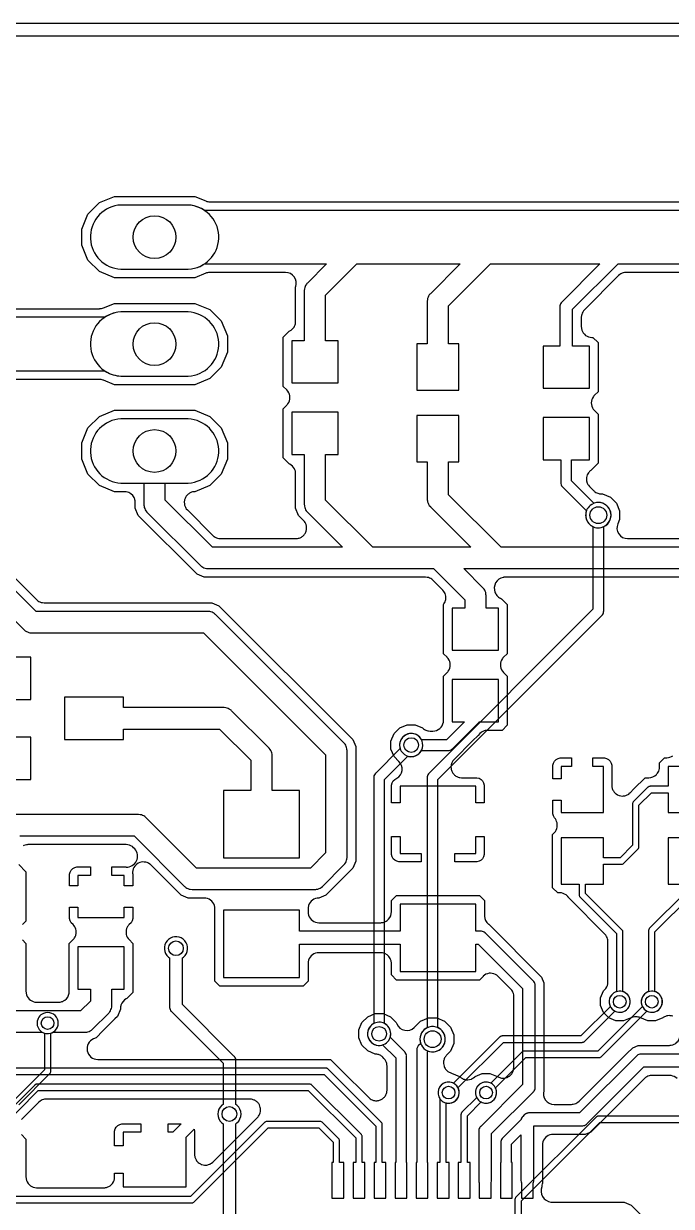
# Model space of a CAD drawing. Header units: millimetres. Extents: x 0 to 85.1, y 3.8 to 100.3.
# Drawn here: x 15.94 to 31.33, y 72.23 to 100.32 of the extents above; entities that cross this region are included whole.
import ezdxf

# ---------------------------------------------------------------- set-up
doc = ezdxf.new("R2010")
doc.units = ezdxf.units.MM

msp = doc.modelspace()

# ---------------------------------------------------------------- linework, layer by layer
at = {"layer": '16_copper'}
for points in [[(19.924, 94.495, 0.906347), (19.849, 96.012), (18.251, 96.012), (18.176, 96.005, 0.906347), (18.251, 94.488), (19.849, 94.488)], [(19.924, 91.955, 0.906347), (19.849, 93.472), (18.251, 93.472), (18.176, 93.465, 0.906347), (18.251, 91.948), (19.849, 91.948)], [(19.924, 89.415, 0.906347), (19.849, 90.932), (18.251, 90.932), (18.176, 90.925, 0.906347), (18.251, 89.408), (19.849, 89.408)], [(25.724, 75.907, 0.668179), (25.811, 76.457), (25.781, 76.472), (25.781, 82.37), (29.681, 86.27), (29.684, 86.274), (29.688, 86.278, 0.11143), (29.714, 86.328), (29.715, 86.335), (29.717, 86.345), (29.717, 86.354), (29.718, 86.36), (29.718, 88.374), (29.748, 88.389, 1), (29.434, 88.903), (29.396, 88.875, 0.509526), (29.434, 88.389), (29.464, 88.374), (29.464, 86.413), (25.564, 82.513), (25.561, 82.509), (25.557, 82.505, 0.11143), (25.531, 82.455), (25.53, 82.448), (25.528, 82.438), (25.528, 82.429), (25.527, 82.423), (25.527, 76.472), (25.497, 76.457, 0.788336), (25.678, 75.9)], [(24.448, 76.059, 0.668177), (24.528, 76.562), (24.511, 76.571), (24.511, 82.37), (25.063, 82.923), (25.082, 82.917, 1), (25.21, 83.453), (25.168, 83.46, 0.509527), (24.878, 83.121), (24.884, 83.102), (24.294, 82.513), (24.291, 82.509), (24.287, 82.505, 0.11143), (24.261, 82.455), (24.26, 82.448), (24.258, 82.438), (24.258, 82.429), (24.257, 82.423), (24.257, 76.571), (24.24, 76.562, 0.788337), (24.406, 76.052)], [(26.094, 74.686, 0.461006), (26.267, 75.026), (26.257, 75.044), (27.337, 76.124), (29.21, 76.124), (29.218, 76.125), (29.227, 76.126, 0.087654), (29.251, 76.136), (29.257, 76.141), (29.264, 76.146), (29.985, 76.867), (30.003, 76.857, 1), (30.195, 77.321), (30.158, 77.333, 0.612798), (29.867, 76.993), (29.877, 76.975), (29.178, 76.276), (27.305, 76.276), (27.297, 76.275), (27.288, 76.274, 0.087654), (27.264, 76.264), (27.258, 76.259), (27.251, 76.254), (26.149, 75.152), (26.131, 75.162, 1), (25.939, 74.698), (25.976, 74.686, 0.0787), (26.055, 74.68)], [(26.983, 74.686, 0.461006), (27.156, 75.026), (27.146, 75.044), (27.868, 75.766), (29.615, 75.766), (29.623, 75.768), (29.631, 75.768, 0.087654), (29.656, 75.779), (29.662, 75.783), (29.668, 75.789), (30.747, 76.867), (30.765, 76.857, 1), (30.957, 77.321), (30.92, 77.333, 0.612798), (30.629, 76.993), (30.639, 76.975), (29.583, 75.919), (27.837, 75.919), (27.828, 75.918), (27.82, 75.917, 0.087654), (27.795, 75.907), (27.79, 75.902), (27.783, 75.896), (27.038, 75.152), (27.02, 75.162, 1), (26.828, 74.698), (26.865, 74.686, 0.0787), (26.944, 74.68)]]:
    msp.add_lwpolyline(points, format="xyb", close=True, dxfattribs=at)
for points in [[(20.98, 70.714), (20.98, 74.193), (21.007, 74.212, 0.461009), (21.007, 74.632), (20.98, 74.651), (20.98, 75.692), (20.98, 75.698), (20.98, 75.703, 0.153128), (20.946, 75.788), (20.936, 75.8), (19.71, 77.025), (19.71, 78.13), (19.737, 78.149, 1), (19.379, 78.569), (19.348, 78.538, 0.414214), (19.379, 78.149), (19.406, 78.13), (19.406, 76.962), (19.406, 76.956), (19.406, 76.951, 0.153128), (19.44, 76.866), (19.45, 76.854), (20.676, 75.629), (20.676, 74.651), (20.649, 74.632, 0.461009), (20.649, 74.212), (20.676, 74.193), (20.676, 70.714)], [(15.824, 74.644), (16.564, 75.384), (16.569, 75.391), (16.574, 75.397, 0.087651), (16.584, 75.422), (16.585, 75.429), (16.586, 75.438), (16.586, 76.343), (16.606, 76.349, 1), (16.414, 76.813), (16.379, 76.795, 0.612802), (16.414, 76.349), (16.434, 76.343), (16.434, 75.47), (15.694, 74.73)], [(33.496, 74.371), (29.591, 74.371), (29.583, 74.37), (29.574, 74.369, 0.087654), (29.55, 74.359), (29.544, 74.354), (29.537, 74.349), (27.632, 72.444), (27.627, 72.437), (27.622, 72.431, 0.087651), (27.612, 72.406), (27.611, 72.399), (27.61, 72.39), (27.61, 66.326)]]:
    msp.add_lwpolyline(points, format="xyb", dxfattribs=at)
msp.add_lwpolyline([(27.762, 66.294), (27.762, 72.358), (29.623, 74.219), (33.528, 74.219)], dxfattribs=at)
at = {"layer": '1_copper'}
for points in [[(83.035, 100.02), (2.055, 100.02)], [(14.71, 84.27), (16.11, 84.27), (16.11, 85.27), (15.664, 85.27)], [(14.71, 82.37), (16.11, 82.37), (16.11, 83.37), (14.71, 83.37)], [(32.25, 80.98), (31.25, 80.98), (31.25, 79.88), (31.674, 79.88)], [(15.823, 80.347), (15.995, 80.175), (15.995, 79.005), (15.91, 78.92)]]:
    msp.add_lwpolyline(points, dxfattribs=at)
for points in [[(34.381, 87.171), (27.369, 87.171), (27.359, 87.17, 0.017741), (27.339, 87.169), (27.329, 87.168, 0.456597), (27.134, 86.82), (27.142, 86.802, 0.097837), (27.196, 86.72), (27.204, 86.713, 0.090923), (27.288, 86.661), (27.289, 86.661), (27.425, 86.525), (27.425, 85.355), (27.34, 85.27), (27.326, 85.254), (27.314, 85.24), (27.314, 85.24), (27.314, 85.239, 0.324531), (27.313, 84.941), (27.339, 84.911, 0.000439), (27.34, 84.91), (27.425, 84.825), (27.425, 83.655), (27.305, 83.535), (26.96, 83.535), (26.94, 83.533), (26.921, 83.532, 0.079268), (26.845, 83.507), (26.828, 83.497), (26.811, 83.487, 0.000588), (26.811, 83.487), (26.78, 83.461), (26.78, 83.461), (26.78, 83.461), (26.733, 83.414), (26.733, 83.414), (26.603, 83.284), (26.603, 83.284), (26.163, 82.844), (26.15, 82.828), (26.137, 82.814), (26.137, 82.813), (26.137, 82.813, 0.078614), (26.101, 82.743), (26.096, 82.722), (26.092, 82.704, 0.078614), (26.092, 82.625), (26.092, 82.625), (26.092, 82.625, 0.078613), (26.116, 82.549), (26.126, 82.533), (26.137, 82.515), (26.137, 82.515), (26.137, 82.515, 0.039026), (26.163, 82.485), (26.163, 82.485), (26.163, 82.485, 0.039027), (26.193, 82.459), (26.193, 82.459), (26.193, 82.459), (26.208, 82.45), (26.227, 82.438, 0.039245), (26.263, 82.423), (26.264, 82.423), (26.264, 82.423, 0.039025), (26.302, 82.413), (26.302, 82.413), (26.302, 82.413), (26.342, 82.41, 0.000658), (26.343, 82.41), (26.707, 82.41), (26.758, 82.396), (26.804, 82.37), (26.841, 82.333), (26.867, 82.287), (26.881, 82.236), (26.881, 81.81), (26.681, 81.81), (26.681, 82.21), (24.881, 82.21), (24.881, 81.81), (24.681, 81.81), (24.681, 81.834), (24.681, 81.834), (24.681, 81.834), (24.681, 82.236), (24.695, 82.287), (24.721, 82.333), (24.758, 82.37), (24.804, 82.396, 0.493147), (24.856, 82.796), (24.739, 82.913), (24.666, 83.09), (24.666, 83.28), (24.739, 83.457), (24.874, 83.592), (25.051, 83.665), (25.241, 83.665), (25.418, 83.592), (25.418, 83.591, 0.118223), (25.519, 83.529), (25.539, 83.525), (25.557, 83.52, 0.000602), (25.558, 83.52), (25.598, 83.517, 0.000206), (25.598, 83.517), (25.661, 83.517, 0.36847), (25.912, 83.731), (25.915, 83.771, 0.00044), (25.915, 83.771), (25.915, 84.825), (26, 84.91), (26.013, 84.925), (26.026, 84.94, 0.325014), (26.027, 85.239), (26.001, 85.269, 0.000442), (26, 85.27), (25.915, 85.355), (25.915, 86.528), (25.922, 86.536, 0.118669), (25.968, 86.646), (25.969, 86.664), (25.971, 86.685, 0.000437), (25.971, 86.686), (25.969, 86.704), (25.968, 86.725, 0.118668), (25.922, 86.835), (25.897, 86.865, 0.000439), (25.896, 86.865), (25.665, 87.097), (25.651, 87.109), (25.636, 87.122, 0.118893), (25.526, 87.168), (25.486, 87.171, 0.000218), (25.486, 87.171), (20.229, 87.171), (20.06, 87.241), (18.661, 88.64), (18.591, 88.809), (18.591, 88.949), (18.589, 88.969), (18.588, 88.988, 0.039686), (18.579, 89.027), (18.572, 89.044), (18.564, 89.064, 0.240264), (18.377, 89.2), (18.337, 89.203, 0.00044), (18.337, 89.203), (18.096, 89.203), (17.74, 89.35), (17.468, 89.622), (17.321, 89.978), (17.321, 90.362), (17.468, 90.718), (17.74, 90.99), (18.096, 91.137), (20.004, 91.137), (20.36, 90.99), (20.632, 90.718), (20.779, 90.362), (20.779, 89.978), (20.632, 89.622), (20.36, 89.35), (20.003, 89.203), (19.99, 89.201), (19.97, 89.2, 0.039465), (19.931, 89.191), (19.914, 89.184), (19.894, 89.175), (19.894, 89.175), (19.894, 89.175, 0.039247), (19.86, 89.155), (19.844, 89.141), (19.83, 89.129, 0.078834), (19.783, 89.065), (19.775, 89.044), (19.768, 89.028), (19.768, 89.028), (19.768, 89.028, 0.078611), (19.755, 88.949), (19.757, 88.929), (19.758, 88.91, 0.000218), (19.758, 88.91), (19.764, 88.887), (19.768, 88.871), (19.768, 88.871), (19.768, 88.871), (19.776, 88.85), (19.783, 88.834, 0.000217), (19.783, 88.834), (19.794, 88.816), (19.803, 88.8, 0.00022), (19.803, 88.8), (19.829, 88.77, 0.000661), (19.83, 88.769), (20.436, 88.163), (20.45, 88.151), (20.465, 88.138, 0.118893), (20.575, 88.092), (20.615, 88.089, 0.000218), (20.615, 88.089), (22.409, 88.089), (22.428, 88.091), (22.448, 88.092, 0.000218), (22.448, 88.092), (22.469, 88.097), (22.487, 88.101), (22.487, 88.101), (22.487, 88.101, 0.078395), (22.558, 88.137), (22.558, 88.137), (22.558, 88.137), (22.572, 88.149), (22.588, 88.163, 0.039248), (22.614, 88.193), (22.614, 88.193), (22.614, 88.193, 0.039246), (22.635, 88.227), (22.642, 88.244), (22.65, 88.264, 0.158203), (22.65, 88.421), (22.65, 88.421), (22.65, 88.421, 0.078396), (22.615, 88.492), (22.615, 88.492), (22.615, 88.492), (22.589, 88.522, 0.000661), (22.588, 88.523), (22.471, 88.64), (22.401, 88.809), (22.401, 89.631), (22.399, 89.651), (22.398, 89.67, 0.039686), (22.389, 89.709), (22.382, 89.726), (22.374, 89.746, 0.146785), (22.263, 89.857), (22.246, 89.864), (22.105, 90.005), (22.105, 91.175), (22.19, 91.26), (22.203, 91.275), (22.216, 91.29, 0.325014), (22.217, 91.589), (22.191, 91.619, 0.000442), (22.19, 91.62), (22.105, 91.705), (22.105, 92.875), (22.246, 93.016), (22.262, 93.022, 0.000439), (22.262, 93.023), (22.278, 93.032), (22.296, 93.043, 0.039684), (22.326, 93.069), (22.338, 93.083), (22.352, 93.099, 0.000441), (22.352, 93.099), (22.362, 93.115), (22.373, 93.133, 0.079053), (22.398, 93.209), (22.401, 93.249, 0.00044), (22.401, 93.249), (22.401, 94.073), (22.403, 94.077, 0.509966), (22.161, 94.41), (20.361, 94.41), (20.352, 94.409, 0.088975), (20.264, 94.391), (20.004, 94.283), (18.096, 94.283), (17.74, 94.43), (17.468, 94.702), (17.321, 95.058), (17.321, 95.442), (17.468, 95.798), (17.74, 96.07), (18.096, 96.217), (20.004, 96.217), (20.264, 96.109), (20.273, 96.106, 0.088988), (20.361, 96.09), (34.249, 96.09)], [(34.377, 95.885), (20.233, 95.885), (20.204, 95.904, 0.123338), (19.849, 96.012), (18.251, 96.012), (18.176, 96.005, 0.906347), (18.251, 94.488), (19.849, 94.488), (19.924, 94.495, 0.098491), (20.204, 94.596), (20.233, 94.615), (23.136, 94.615), (22.68, 94.16), (22.668, 94.145), (22.655, 94.13, 0.118893), (22.609, 94.02), (22.606, 93.98, 0.000218), (22.606, 93.98), (22.606, 92.79), (22.31, 92.79), (22.31, 91.79), (23.41, 91.79), (23.41, 92.79), (23.114, 92.79), (23.114, 93.875), (23.854, 94.615), (26.311, 94.615), (25.601, 93.906), (25.589, 93.891), (25.576, 93.876, 0.118893), (25.53, 93.766), (25.527, 93.726, 0.000218), (25.527, 93.726), (25.527, 92.713), (25.281, 92.713), (25.281, 91.613), (26.281, 91.613), (26.281, 92.713), (26.035, 92.713), (26.035, 93.621), (27.029, 94.615), (29.629, 94.615), (28.721, 93.707, 0.172365), (28.677, 93.615), (28.677, 93.599), (28.677, 92.663), (28.279, 92.663), (28.279, 91.663), (29.379, 91.663), (29.379, 92.663), (28.981, 92.663), (28.981, 93.536), (30.061, 94.615), (34.377, 94.615)], [(34.249, 94.41), (30.251, 94.41), (30.231, 94.408), (30.212, 94.407, 0.118891), (30.101, 94.362), (30.071, 94.336), (30.071, 94.336), (30.071, 94.336), (29.261, 93.525), (29.247, 93.51), (29.235, 93.496, 0.118893), (29.19, 93.386), (29.186, 93.346, 0.000218), (29.186, 93.346), (29.186, 93.122), (29.188, 93.102), (29.189, 93.083, 0.325016), (29.4, 92.871), (29.44, 92.868, 0.00044), (29.44, 92.868), (29.464, 92.868), (29.584, 92.748), (29.584, 91.578), (29.499, 91.493), (29.485, 91.477), (29.473, 91.463), (29.473, 91.463), (29.473, 91.462, 0.324531), (29.472, 91.164), (29.498, 91.134, 0.000439), (29.499, 91.133), (29.584, 91.048), (29.584, 89.878), (29.42, 89.714), (29.413, 89.71), (29.413, 89.71), (29.413, 89.71, 0.078395), (29.357, 89.654), (29.356, 89.654), (29.356, 89.654, 0.118222), (29.311, 89.544), (29.309, 89.522), (29.308, 89.505, 0.000215), (29.308, 89.504), (29.309, 89.483), (29.311, 89.465), (29.311, 89.465), (29.311, 89.465), (29.316, 89.441), (29.32, 89.426), (29.32, 89.426), (29.32, 89.426, 0.039032), (29.335, 89.389), (29.335, 89.389), (29.335, 89.389, 0.039248), (29.356, 89.355), (29.382, 89.325, 0.000663), (29.382, 89.324), (29.481, 89.225), (29.496, 89.213), (29.511, 89.2), (29.511, 89.2), (29.511, 89.2, 0.098511), (29.602, 89.159), (29.62, 89.154), (29.62, 89.154), (29.621, 89.154), (29.661, 89.151, 0.000195), (29.661, 89.151), (29.691, 89.151), (29.877, 89.074), (30.019, 88.932), (30.096, 88.746), (30.096, 88.546), (30.052, 88.44, 0.534513), (30.287, 88.089), (33.995, 88.089)], [(13.235, 93.55), (17.739, 93.55), (17.748, 93.551, 0.088975), (17.836, 93.569), (18.096, 93.677), (20.004, 93.677), (20.36, 93.53), (20.632, 93.258), (20.779, 92.902), (20.779, 92.518), (20.632, 92.162), (20.36, 91.89), (20.004, 91.743), (18.096, 91.743), (17.836, 91.851), (17.827, 91.854, 0.088988), (17.739, 91.87), (13.913, 91.87)], [(12.805, 92.075), (17.867, 92.075), (17.896, 92.056, 0.123338), (18.251, 91.948), (19.849, 91.948), (19.924, 91.955, 0.906347), (19.849, 93.472), (18.251, 93.472), (18.176, 93.465, 0.098491), (17.896, 93.364), (17.867, 93.345), (12.554, 93.345)], [(34.185, 87.884), (27.283, 87.884), (26.035, 89.132), (26.035, 89.913), (26.281, 89.913), (26.281, 91.013), (25.281, 91.013), (25.281, 89.913), (25.527, 89.913), (25.527, 89.027), (25.529, 89.008), (25.53, 88.988, 0.118891), (25.575, 88.878), (25.601, 88.848), (25.601, 88.847), (25.601, 88.847), (26.565, 87.884), (24.235, 87.884), (23.114, 89.005), (23.114, 90.09), (23.41, 90.09), (23.41, 91.09), (22.31, 91.09), (22.31, 90.09), (22.606, 90.09), (22.606, 88.9), (22.608, 88.881), (22.609, 88.861, 0.118891), (22.654, 88.751), (22.68, 88.721), (22.68, 88.72), (22.68, 88.72), (23.517, 87.884), (20.425, 87.884), (19.304, 89.005), (19.304, 89.408), (19.849, 89.408), (19.924, 89.415, 0.906347), (19.849, 90.932), (18.251, 90.932), (18.176, 90.925, 0.906347), (18.251, 89.408), (18.796, 89.408), (18.796, 88.9), (18.798, 88.881), (18.799, 88.861, 0.118891), (18.844, 88.751), (18.87, 88.721), (18.87, 88.72), (18.87, 88.72), (20.14, 87.45), (20.155, 87.438), (20.17, 87.425, 0.118893), (20.28, 87.379), (20.32, 87.376, 0.000218), (20.32, 87.376), (25.676, 87.376), (26.416, 86.636), (26.416, 86.44), (26.12, 86.44), (26.12, 85.44), (27.22, 85.44), (27.22, 86.44), (26.924, 86.44), (26.924, 86.741), (26.922, 86.76), (26.921, 86.78, 0.118891), (26.876, 86.89), (26.85, 86.92), (26.85, 86.921), (26.85, 86.921), (26.394, 87.376), (34.29, 87.376)], [(15.853, 81.026), (18.564, 81.026), (19.759, 79.83), (19.774, 79.818), (19.789, 79.805, 0.118893), (19.899, 79.759), (19.939, 79.756, 0.000218), (19.939, 79.756), (22.86, 79.756), (22.879, 79.758), (22.899, 79.759, 0.118891), (23.009, 79.804), (23.039, 79.83), (23.04, 79.83), (23.04, 79.83), (23.548, 80.338), (23.56, 80.353), (23.573, 80.368, 0.118893), (23.619, 80.478), (23.622, 80.518, 0.000218), (23.622, 80.518), (23.622, 83.058), (23.62, 83.077), (23.619, 83.097, 0.118891), (23.574, 83.207), (23.548, 83.237), (23.548, 83.238), (23.548, 83.238), (20.5, 86.286), (20.485, 86.298), (20.47, 86.311, 0.118893), (20.36, 86.357), (20.32, 86.36, 0.000218), (20.32, 86.36), (16.234, 86.36), (14.605, 87.989)], [(14.884, 88), (16.245, 86.639), (16.26, 86.627), (16.274, 86.614, 0.118893), (16.384, 86.568), (16.424, 86.565, 0.000218), (16.424, 86.565), (20.411, 86.565), (20.58, 86.495), (23.757, 83.318), (23.827, 83.149), (23.827, 80.427), (23.757, 80.258), (23.592, 80.093), (23.592, 80.093), (23.285, 79.786), (23.285, 79.786), (23.12, 79.621), (22.951, 79.551), (22.95, 79.551, 0.324533), (22.709, 79.376), (22.704, 79.355), (22.7, 79.338), (22.7, 79.337), (22.7, 79.337), (22.696, 79.297, 0.000404), (22.696, 79.297), (22.696, 79.221), (22.698, 79.2), (22.7, 79.182, 0.325016), (22.91, 78.971), (22.95, 78.967, 0.00044), (22.95, 78.967), (24.422, 78.967), (24.442, 78.969), (24.461, 78.97, 0.079055), (24.537, 78.995), (24.553, 79.005), (24.571, 79.016, 0.199138), (24.673, 79.181), (24.676, 79.221, 0.00044), (24.676, 79.221), (24.676, 79.495), (24.796, 79.615), (26.766, 79.615), (26.886, 79.495), (26.886, 79.131), (26.887, 79.121, 0.21526), (26.983, 78.932), (26.986, 78.93), (28.243, 77.672), (28.297, 77.541), (28.297, 74.983), (28.296, 74.975, 0.497471), (28.539, 74.652), (28.957, 74.652), (28.976, 74.654), (28.996, 74.655, 0.118894), (29.106, 74.701), (29.136, 74.727), (29.136, 74.727), (29.136, 74.727), (30.271, 75.862), (30.271, 75.862), (30.408, 75.998), (30.539, 76.052), (31.28, 76.052), (31.3, 76.054), (31.319, 76.055, 0.325016), (31.531, 76.266)], [(14.171, 87.704), (15.949, 85.926), (15.964, 85.914), (15.979, 85.901, 0.118893), (16.089, 85.855), (16.129, 85.852, 0.000218), (16.129, 85.852), (20.215, 85.852), (23.114, 82.953), (23.114, 80.623), (22.755, 80.264), (20.044, 80.264), (18.849, 81.46), (18.834, 81.472), (18.819, 81.485, 0.118893), (18.709, 81.531), (18.669, 81.534, 0.000218), (18.669, 81.534), (15.748, 81.534)], [(31.359, 76.747, 0.109915), (31.241, 76.756), (31.22, 76.751), (31.202, 76.747), (31.202, 76.747), (31.202, 76.747, 0.075718), (31.131, 76.711), (31.125, 76.706), (30.952, 76.634), (30.77, 76.634), (30.577, 76.714), (30.559, 76.72), (30.54, 76.726, 0.118887), (30.421, 76.726), (30.383, 76.714), (30.383, 76.714), (30.383, 76.714), (30.19, 76.634), (30.008, 76.634), (29.841, 76.703), (29.713, 76.831), (29.644, 76.998), (29.644, 77.18), (29.713, 77.347), (29.743, 77.377, 0.158205), (29.815, 77.517), (29.818, 77.556, 0.000218), (29.818, 77.556), (29.818, 78.518), (29.816, 78.538), (29.815, 78.557, 0.118891), (29.769, 78.667), (29.744, 78.698), (29.743, 78.698), (29.743, 78.698), (28.895, 79.546), (28.891, 79.552), (28.881, 79.57, 0.000438), (28.88, 79.57), (28.868, 79.584), (28.855, 79.6, 0.158654), (28.715, 79.672), (28.675, 79.675, 0.00044), (28.675, 79.675), (28.625, 79.675), (28.505, 79.795), (28.505, 81.065), (28.544, 81.104), (28.557, 81.119), (28.57, 81.134, 0.035795), (28.59, 81.168), (28.591, 81.168), (28.591, 81.168, 0.263072), (28.57, 81.432), (28.57, 81.432), (28.57, 81.433), (28.552, 81.454), (28.524, 81.503), (28.51, 81.554), (28.51, 81.876), (28.71, 81.876), (28.71, 81.58), (29.71, 81.58), (29.71, 82.68), (29.464, 82.68), (29.464, 82.88), (29.736, 82.88), (29.787, 82.866), (29.833, 82.84), (29.87, 82.803), (29.896, 82.757), (29.91, 82.706), (29.91, 82.229), (29.912, 82.207), (29.913, 82.189), (29.913, 82.189), (29.913, 82.189), (29.919, 82.166), (29.922, 82.151), (29.922, 82.151), (29.922, 82.15, 0.039031), (29.938, 82.114), (29.938, 82.114), (29.938, 82.114), (29.949, 82.095), (29.958, 82.08, 0.078613), (30.014, 82.024), (30.014, 82.024), (30.014, 82.024, 0.158202), (30.164, 81.975), (30.185, 81.976), (30.203, 81.978), (30.203, 81.978), (30.203, 81.978), (30.224, 81.983), (30.242, 81.987, 0.039245), (30.279, 82.002), (30.279, 82.002), (30.279, 82.002, 0.039248), (30.313, 82.023), (30.343, 82.049, 0.000663), (30.344, 82.049), (30.438, 82.144), (30.706, 82.411), (30.791, 82.411, 0.198684), (30.97, 82.485), (30.982, 82.499), (30.996, 82.515, 0.118668), (31.042, 82.625), (31.045, 82.665, 0.00044), (31.045, 82.665), (31.045, 82.765), (31.165, 82.885), (31.215, 82.885, 0.158205), (31.364, 82.933)], [(31.674, 82.68), (31.25, 82.68), (31.25, 82.206), (30.822, 82.206), (30.814, 82.205), (30.805, 82.204, 0.087654), (30.781, 82.194), (30.775, 82.189), (30.768, 82.184), (30.426, 81.842), (30.421, 81.835), (30.416, 81.829, 0.087651), (30.406, 81.804), (30.405, 81.797), (30.404, 81.788), (30.404, 80.804), (30.106, 80.506), (29.71, 80.506), (29.71, 80.98), (28.71, 80.98), (28.71, 79.88), (29.134, 79.88), (29.134, 79.629), (29.135, 79.621), (29.136, 79.612, 0.087654), (29.146, 79.588), (29.151, 79.582), (29.156, 79.575), (30.023, 78.708), (30.023, 77.327), (30.003, 77.321, 0.854082), (30.119, 76.839), (30.158, 76.845, 0.726546), (30.195, 77.321), (30.175, 77.327), (30.175, 78.74), (30.174, 78.748), (30.173, 78.757, 0.087654), (30.163, 78.781), (30.158, 78.787), (30.153, 78.794), (29.286, 79.661), (29.286, 79.88), (29.71, 79.88), (29.71, 80.354), (30.138, 80.354), (30.146, 80.355), (30.155, 80.356, 0.087654), (30.179, 80.366), (30.185, 80.371), (30.192, 80.376), (30.534, 80.718), (30.539, 80.725), (30.544, 80.731, 0.087651), (30.554, 80.756), (30.555, 80.763), (30.556, 80.772), (30.556, 81.756), (30.854, 82.054), (31.25, 82.054), (31.25, 81.58), (32.25, 81.58)], [(15.91, 78.56), (15.995, 78.475), (15.995, 77.333), (15.997, 77.313), (15.998, 77.294, 0.325016), (16.209, 77.082), (16.249, 77.079, 0.00044), (16.249, 77.079), (16.771, 77.079), (16.791, 77.081), (16.81, 77.082, 0.079055), (16.886, 77.107), (16.902, 77.116), (16.92, 77.127, 0.199138), (17.022, 77.293), (17.025, 77.333, 0.00044), (17.025, 77.333), (17.025, 78.475), (17.114, 78.564), (17.127, 78.579), (17.14, 78.594, 0.079045), (17.176, 78.665), (17.18, 78.683), (17.185, 78.703, 0.078611), (17.185, 78.783), (17.185, 78.783), (17.185, 78.783, 0.117786), (17.14, 78.892), (17.14, 78.892), (17.14, 78.893), (17.114, 78.923), (17.114, 78.923), (17.114, 78.923), (17.07, 78.967), (17.044, 79.013), (17.03, 79.064), (17.03, 79.336), (17.23, 79.336), (17.23, 79.09), (18.33, 79.09), (18.33, 79.336), (18.53, 79.336), (18.53, 79.064), (18.516, 79.013), (18.49, 78.967), (18.446, 78.923, 0.078182), (18.4, 78.859), (18.399, 78.859), (18.399, 78.859, 0.281698), (18.42, 78.595), (18.446, 78.564, 0.000448), (18.446, 78.564), (18.535, 78.475), (18.535, 77.305), (18.394, 77.164), (18.378, 77.158, 0.199142), (18.252, 77.01), (18.247, 76.99), (18.242, 76.972, 0.000393), (18.242, 76.971), (18.239, 76.931, 0.000407), (18.239, 76.931), (18.239, 76.91), (18.169, 76.741), (18.108, 76.68), (18.108, 76.68), (18.108, 76.68), (17.824, 76.396), (17.659, 76.231), (17.603, 76.208, 0.820686), (17.701, 75.719), (23.23, 75.719), (23.47, 75.48), (23.47, 75.48), (24.138, 74.811), (24.155, 74.797), (24.168, 74.786), (24.169, 74.785), (24.169, 74.785, 0.118001), (24.278, 74.74), (24.278, 74.74), (24.278, 74.74, 0.039246), (24.318, 74.737), (24.337, 74.738), (24.357, 74.74, 0.078613), (24.433, 74.764), (24.433, 74.764), (24.433, 74.764), (24.449, 74.774), (24.467, 74.785), (24.467, 74.785), (24.467, 74.785), (24.48, 74.796), (24.497, 74.811, 0.039468), (24.523, 74.841), (24.533, 74.857), (24.544, 74.875, 0.039245), (24.559, 74.912), (24.559, 74.912), (24.559, 74.912, 0.039025), (24.569, 74.95), (24.569, 74.95), (24.569, 74.951), (24.572, 74.99, 0.000658), (24.572, 74.991), (24.572, 75.564), (24.57, 75.584), (24.569, 75.603, 0.000672), (24.569, 75.604), (24.564, 75.623), (24.56, 75.642, 0.073997), (24.524, 75.713), (24.498, 75.744), (24.498, 75.744), (24.498, 75.744), (24.469, 75.773, 0.078612), (24.405, 75.819), (24.387, 75.827), (24.369, 75.834, 0.03619), (24.33, 75.844), (24.33, 75.844), (24.329, 75.844), (24.29, 75.847, 0.000225), (24.289, 75.847), (24.289, 75.847), (24.112, 75.92), (23.977, 76.055), (23.904, 76.232), (23.904, 76.422), (23.977, 76.599), (24.112, 76.734), (24.289, 76.807), (24.479, 76.807), (24.656, 76.734), (24.791, 76.599), (24.806, 76.563, 0.534518), (25.22, 76.48), (25.368, 76.628), (25.554, 76.705), (25.754, 76.705), (25.94, 76.628), (26.082, 76.486), (26.159, 76.3), (26.159, 76.1), (26.082, 75.914), (25.987, 75.819), (25.973, 75.802), (25.961, 75.789, 0.000207), (25.961, 75.788), (25.949, 75.769), (25.94, 75.755), (25.94, 75.754), (25.94, 75.754, 0.037701), (25.925, 75.718), (25.925, 75.718), (25.925, 75.718), (25.92, 75.699), (25.916, 75.679, 0.113908), (25.925, 75.561), (25.925, 75.561), (25.925, 75.561, 0.076018), (25.961, 75.49), (25.974, 75.474), (25.986, 75.46, 0.038269), (26.017, 75.434), (26.017, 75.434), (26.017, 75.434, 0.077192), (26.087, 75.398), (26.106, 75.393), (26.293, 75.316), (26.3, 75.309), (26.316, 75.295), (26.33, 75.283, 0.078616), (26.4, 75.247), (26.401, 75.247), (26.401, 75.247, 0.178339), (26.576, 75.254), (26.594, 75.261), (26.594, 75.262), (26.594, 75.262, 0.035452), (26.628, 75.282), (26.659, 75.308, 0.000422), (26.659, 75.309), (26.666, 75.316), (26.833, 75.385), (27.015, 75.385), (27.209, 75.305), (27.213, 75.302), (27.213, 75.302), (27.213, 75.302), (27.23, 75.295), (27.25, 75.287), (27.25, 75.287), (27.25, 75.287), (27.267, 75.282), (27.288, 75.277), (27.289, 75.277), (27.289, 75.277), (27.31, 75.276), (27.328, 75.274, 0.000089), (27.328, 75.274), (27.346, 75.275), (27.368, 75.277), (27.368, 75.277), (27.368, 75.277), (27.383, 75.281), (27.407, 75.286), (27.407, 75.286), (27.407, 75.286, 0.078527), (27.477, 75.322), (27.477, 75.322), (27.477, 75.322), (27.49, 75.333), (27.508, 75.348, 0.000091), (27.508, 75.348), (27.518, 75.36), (27.534, 75.378), (27.534, 75.378), (27.534, 75.378, 0.039157), (27.555, 75.412), (27.555, 75.412), (27.555, 75.412), (27.561, 75.428), (27.57, 75.449), (27.57, 75.449), (27.57, 75.449), (27.574, 75.465), (27.579, 75.487), (27.579, 75.488), (27.579, 75.488), (27.583, 75.527, 0.000787), (27.583, 75.528), (27.583, 77.217), (27.581, 77.236), (27.58, 77.256, 0.118894), (27.534, 77.366), (27.508, 77.396, 0.000217), (27.508, 77.396), (27.212, 77.692), (27.197, 77.705), (27.182, 77.718, 0.324531), (26.884, 77.719), (26.884, 77.718), (26.884, 77.718), (26.853, 77.693, 0.000444), (26.853, 77.692), (26.766, 77.605), (24.796, 77.605), (24.676, 77.725), (24.676, 77.999), (24.674, 78.018), (24.673, 78.038, 0.039686), (24.664, 78.077), (24.657, 78.094), (24.649, 78.113, 0.240264), (24.462, 78.249), (24.422, 78.253, 0.00044), (24.422, 78.253), (22.95, 78.253), (22.931, 78.251), (22.911, 78.25, 0.325016), (22.7, 78.039), (22.696, 77.999, 0.00044), (22.696, 77.999), (22.696, 77.576), (22.576, 77.456), (20.604, 77.456), (20.483, 77.576), (20.483, 79.297), (20.482, 79.316), (20.48, 79.336, 0.325016), (20.27, 79.548), (20.23, 79.551, 0.00044), (20.23, 79.551), (19.848, 79.551), (19.679, 79.621), (18.961, 80.339), (18.951, 80.347), (18.941, 80.357, 0.642901), (18.529, 80.133), (18.53, 80.127), (18.53, 80.127), (18.53, 79.844), (18.33, 79.844), (18.33, 80.09), (18.034, 80.09), (18.034, 80.29), (18.366, 80.29), (18.373, 80.289, 0.680829), (18.579, 80.721), (18.553, 80.747, 0.14916), (18.414, 80.818), (18.374, 80.821, 0.000186), (18.374, 80.821), (16.043, 80.821), (16.024, 80.819), (16.004, 80.818, 0.059667), (15.946, 80.801), (15.929, 80.794)], [(31.674, 79.7), (30.807, 78.833), (30.802, 78.826), (30.797, 78.82, 0.087651), (30.787, 78.795), (30.786, 78.788), (30.785, 78.779), (30.785, 77.327), (30.765, 77.321, 0.854082), (30.881, 76.839), (30.92, 76.845, 0.726546), (30.957, 77.321), (30.937, 77.327), (30.937, 78.747), (31.804, 79.614)], [(15.621, 76.366), (16.381, 76.366), (16.414, 76.349, 0.237342), (16.639, 76.366), (17.399, 76.366), (17.418, 76.368), (17.438, 76.369, 0.118891), (17.548, 76.414), (17.578, 76.44), (17.579, 76.44), (17.579, 76.44), (17.96, 76.821), (17.972, 76.836), (17.985, 76.851, 0.118893), (18.031, 76.961), (18.034, 77.001, 0.000218), (18.034, 77.001), (18.034, 77.39), (18.33, 77.39), (18.33, 78.39), (17.23, 78.39), (17.23, 77.39), (17.526, 77.39), (17.526, 77.106), (17.294, 76.874), (15.726, 76.874)], [(31.739, 75.847), (30.61, 75.847), (30.604, 75.847), (30.599, 75.847, 0.153128), (30.514, 75.813), (30.502, 75.803), (29.147, 74.447), (27.94, 74.447), (27.934, 74.447), (27.929, 74.447), (27.919, 74.445), (27.909, 74.444), (27.904, 74.443), (27.898, 74.442), (27.889, 74.438), (27.88, 74.435), (27.875, 74.432), (27.87, 74.43), (27.861, 74.425), (27.853, 74.42), (27.849, 74.416), (27.844, 74.413), (27.832, 74.403), (27.796, 74.367, 0.074151), (27.767, 74.324), (27.762, 74.316), (27.761, 74.31), (27.759, 74.305), (27.757, 74.295), (27.755, 74.29), (27.314, 73.849), (27.311, 73.845), (27.307, 73.841, 0.11143), (27.281, 73.791), (27.28, 73.784), (27.278, 73.774), (27.278, 73.765), (27.277, 73.759), (27.277, 73.27), (27.264, 73.27), (27.264, 72.42), (27.544, 72.42), (27.544, 73.27), (27.531, 73.27), (27.531, 73.706), (27.752, 73.927), (27.752, 72.845), (27.755, 72.814), (27.764, 72.785), (27.764, 72.785), (27.764, 72.42), (28.044, 72.42), (28.044, 72.787), (28.049, 72.799), (28.056, 72.829), (28.056, 72.845), (28.056, 74.143), (29.21, 74.143), (29.216, 74.143), (29.221, 74.143, 0.153128), (29.306, 74.177), (29.318, 74.187), (30.673, 75.543), (31.739, 75.543)], [(15.018, 75.362), (23.082, 75.362), (24.308, 74.136), (24.308, 73.27), (24.264, 73.27), (24.264, 72.42), (24.544, 72.42), (24.544, 73.27), (24.46, 73.27), (24.46, 74.168), (24.459, 74.176), (24.458, 74.185, 0.087654), (24.448, 74.209), (24.443, 74.215), (24.438, 74.222), (23.168, 75.492), (23.161, 75.497), (23.155, 75.502, 0.087651), (23.13, 75.512), (23.123, 75.513), (23.114, 75.514), (14.986, 75.514)], [(31.46, 75.263, 0.158654), (31.32, 75.334), (31.28, 75.338, 0.00044), (31.28, 75.338), (30.863, 75.338), (30.844, 75.336), (30.824, 75.335, 0.118891), (30.714, 75.289), (30.684, 75.263), (30.684, 75.263), (30.684, 75.263), (29.412, 73.992), (29.281, 73.938), (28.515, 73.938), (28.496, 73.936), (28.476, 73.935, 0.325016), (28.265, 73.724), (28.261, 73.684, 0.00044), (28.261, 73.684), (28.261, 72.772), (28.259, 72.763, 0.059558), (28.25, 72.703), (28.249, 72.693, 0.489953), (28.463, 72.332), (28.503, 72.329, 0.00044), (28.503, 72.329), (30.202, 72.329), (30.371, 72.259), (30.869, 71.761)], [(15.316, 74.009), (16.288, 74.981), (22.701, 74.981), (23.828, 73.854), (23.828, 73.27), (23.764, 73.27), (23.764, 72.42), (24.044, 72.42), (24.044, 73.27), (23.98, 73.27), (23.98, 73.886), (23.979, 73.894), (23.978, 73.903, 0.087654), (23.968, 73.927), (23.963, 73.933), (23.958, 73.94), (22.787, 75.111), (22.78, 75.116), (22.774, 75.121, 0.087651), (22.749, 75.131), (22.742, 75.132), (22.733, 75.133), (16.256, 75.133), (16.248, 75.132), (16.239, 75.131, 0.087654), (16.215, 75.121), (16.209, 75.116), (16.202, 75.111), (15.221, 74.129)], [(15.888, 73.932), (15.995, 73.825), (15.995, 72.925), (15.997, 72.905), (15.998, 72.886, 0.325016), (16.209, 72.674), (16.249, 72.671, 0.00044), (16.249, 72.671), (17.846, 72.671), (17.866, 72.673), (17.885, 72.674, 0.079055), (17.961, 72.699), (17.977, 72.708), (17.995, 72.719, 0.000438), (17.995, 72.72), (18.009, 72.731), (18.025, 72.745, 0.158654), (18.097, 72.885), (18.1, 72.925, 0.00044), (18.1, 72.925), (18.1, 73.015), (18.3, 73.015), (18.3, 72.69), (19.8, 72.69), (19.8, 73.874), (19.988, 74.062), (20, 74.016), (20, 73.462), (20.002, 73.441), (20.003, 73.422, 0.000221), (20.003, 73.422), (20.008, 73.401), (20.012, 73.384, 0.039247), (20.028, 73.347), (20.028, 73.347), (20.028, 73.347), (20.037, 73.331), (20.048, 73.313, 0.118448), (20.138, 73.236), (20.158, 73.227), (20.175, 73.22), (20.175, 73.22), (20.175, 73.22, 0.118223), (20.293, 73.211), (20.314, 73.216), (20.332, 73.22), (20.332, 73.22), (20.332, 73.22), (20.352, 73.228), (20.369, 73.235), (20.369, 73.235), (20.369, 73.235, 0.039248), (20.403, 73.256), (20.433, 73.282, 0.000659), (20.434, 73.282), (21.494, 74.342), (21.508, 74.359), (21.519, 74.372), (21.519, 74.372), (21.519, 74.372, 0.118001), (21.565, 74.482), (21.565, 74.482), (21.565, 74.482), (21.566, 74.5), (21.568, 74.521, 0.118225), (21.54, 74.637), (21.54, 74.637), (21.54, 74.637, 0.039027), (21.52, 74.671), (21.52, 74.671), (21.52, 74.671), (21.508, 74.685), (21.494, 74.701, 0.039468), (21.464, 74.727), (21.448, 74.737), (21.43, 74.748, 0.000217), (21.43, 74.748), (21.413, 74.755), (21.393, 74.763), (21.393, 74.763), (21.393, 74.763, 0.039025), (21.354, 74.773), (21.354, 74.773), (21.354, 74.773), (21.315, 74.776, 0.000658), (21.314, 74.776), (16.478, 74.776), (16.458, 74.774), (16.439, 74.773, 0.118894), (16.329, 74.727), (16.298, 74.702, 0.000217), (16.298, 74.701), (16.244, 74.648, 0.000044), (16.244, 74.648), (15.888, 74.291)], [(11.589, 72.314), (19.939, 72.314), (19.947, 72.315), (19.956, 72.316, 0.087654), (19.98, 72.326), (19.986, 72.331), (19.993, 72.336), (21.749, 74.092), (22.955, 74.092), (23.292, 73.755), (23.292, 73.27), (23.264, 73.27), (23.264, 72.42), (23.544, 72.42), (23.544, 73.27), (23.444, 73.27), (23.444, 73.787), (23.443, 73.795), (23.442, 73.804, 0.087654), (23.432, 73.828), (23.427, 73.834), (23.422, 73.841), (23.041, 74.222), (23.034, 74.227), (23.028, 74.232, 0.087651), (23.003, 74.242), (22.996, 74.243), (22.987, 74.244), (21.717, 74.244), (21.709, 74.243), (21.7, 74.242, 0.087654), (21.676, 74.232), (21.67, 74.227), (21.663, 74.222), (19.907, 72.466), (11.557, 72.466)]]:
    msp.add_lwpolyline(points, format="xyb", dxfattribs=at)
for points in [[(29.661, 88.353, 1), (29.521, 88.939), (29.488, 88.928), (28.956, 89.461), (28.956, 89.963), (29.379, 89.963), (29.379, 90.963), (28.279, 90.963), (28.279, 89.963), (28.702, 89.963), (28.702, 89.408), (28.703, 89.403), (28.702, 89.397, 0.111436), (28.719, 89.344), (28.724, 89.338), (28.729, 89.33), (28.735, 89.323), (28.739, 89.318), (29.309, 88.749), (29.298, 88.716, 0.509524), (29.615, 88.346)], [(25.21, 82.917, 0.198911), (25.381, 83.041), (25.39, 83.058), (26.035, 83.058), (26.04, 83.059), (26.046, 83.058, 0.111436), (26.099, 83.075), (26.105, 83.08), (26.113, 83.085), (26.12, 83.091), (26.125, 83.095), (26.76, 83.73), (26.763, 83.734), (26.767, 83.738), (26.768, 83.74), (27.22, 83.74), (27.22, 84.74), (26.12, 84.74), (26.12, 83.74), (26.41, 83.74), (25.982, 83.312), (25.39, 83.312), (25.381, 83.329, 1), (24.911, 83.041), (24.936, 83.006, 0.240081), (25.168, 82.91)], [(22.492, 82.105), (21.844, 82.105), (21.844, 82.931), (21.842, 82.95), (21.841, 82.97, 0.118891), (21.796, 83.08), (21.77, 83.11), (21.77, 83.111), (21.77, 83.111), (20.881, 84), (20.866, 84.012), (20.851, 84.025, 0.118893), (20.741, 84.071), (20.701, 84.074, 0.000218), (20.701, 84.074), (18.31, 84.074), (18.31, 84.32), (16.91, 84.32), (16.91, 83.32), (18.31, 83.32), (18.31, 83.566), (20.596, 83.566), (21.336, 82.826), (21.336, 82.105), (20.689, 82.105), (20.689, 80.505), (22.492, 80.505)], [(27.044, 72.787), (27.049, 72.799), (27.056, 72.829), (27.056, 72.845), (27.056, 73.958), (28.048, 74.949), (28.051, 74.954), (28.056, 74.958, 0.153125), (28.092, 75.041), (28.092, 75.057), (28.092, 77.47), (28.092, 77.476), (28.092, 77.481, 0.153128), (28.058, 77.566), (28.048, 77.578), (26.908, 78.718), (26.903, 78.721), (26.899, 78.726, 0.153125), (26.816, 78.762), (26.8, 78.762), (26.681, 78.762), (26.681, 79.41), (24.881, 79.41), (24.881, 78.762), (22.492, 78.762), (22.492, 79.261), (20.689, 79.261), (20.689, 77.661), (22.492, 77.661), (22.492, 78.458), (24.881, 78.458), (24.881, 77.81), (26.681, 77.81), (26.681, 78.458), (26.737, 78.458), (27.788, 77.407), (27.788, 75.12), (26.796, 74.129), (26.793, 74.124), (26.788, 74.12, 0.153125), (26.752, 74.037), (26.752, 74.021), (26.752, 72.845), (26.755, 72.814), (26.764, 72.785), (26.764, 72.785), (26.764, 72.42), (27.044, 72.42)], [(25.044, 73.27), (25.031, 73.27), (25.031, 75.807), (25.03, 75.812), (25.031, 75.818, 0.111436), (25.014, 75.871), (25.009, 75.877), (25.004, 75.885), (24.998, 75.892), (24.994, 75.897), (24.646, 76.244), (24.652, 76.263, 1), (24.116, 76.391), (24.109, 76.349, 0.509527), (24.448, 76.059), (24.467, 76.065), (24.777, 75.754), (24.777, 73.27), (24.764, 73.27), (24.764, 72.42), (25.044, 72.42)], [(25.544, 73.27), (25.531, 73.27), (25.531, 75.897), (25.551, 75.918), (25.584, 75.907), (25.63, 75.9, 1), (25.678, 76.5), (25.63, 76.5, 0.461007), (25.361, 76.13), (25.372, 76.097), (25.314, 76.04, 0.133073), (25.281, 75.982), (25.28, 75.975), (25.278, 75.965), (25.278, 75.956), (25.277, 75.95), (25.277, 73.27), (25.264, 73.27), (25.264, 72.42), (25.544, 72.42)], [(26.044, 73.27), (25.98, 73.27), (25.98, 74.686), (26.015, 74.68, 1), (26.055, 75.18), (26.015, 75.18, 0.509525), (25.803, 74.834), (25.821, 74.799), (25.828, 74.79), (25.828, 73.27), (25.764, 73.27), (25.764, 72.42), (26.044, 72.42)], [(26.544, 73.27), (26.48, 73.27), (26.48, 74.378), (26.81, 74.708), (26.828, 74.698, 1), (27.02, 75.162), (26.983, 75.174, 0.612798), (26.692, 74.834), (26.702, 74.816), (26.35, 74.464), (26.345, 74.457), (26.34, 74.451, 0.087651), (26.33, 74.426), (26.329, 74.419), (26.328, 74.41), (26.328, 73.27), (26.264, 73.27), (26.264, 72.42), (26.544, 72.42)]]:
    msp.add_lwpolyline(points, format="xyb", close=True, dxfattribs=at)
for points in [[(28.51, 82.384), (28.51, 82.706), (28.524, 82.757), (28.55, 82.803), (28.587, 82.84), (28.633, 82.866), (28.684, 82.88), (28.956, 82.88), (28.956, 82.68), (28.71, 82.68), (28.71, 82.384)], [(24.855, 80.41), (24.804, 80.424), (24.758, 80.45), (24.721, 80.487), (24.695, 80.533), (24.681, 80.584), (24.681, 81.01), (24.881, 81.01), (24.881, 80.61), (25.381, 80.61), (25.381, 80.41)], [(26.181, 80.61), (26.681, 80.61), (26.681, 81.01), (26.881, 81.01), (26.881, 80.584), (26.867, 80.533), (26.841, 80.487), (26.804, 80.45), (26.758, 80.424), (26.707, 80.41), (26.181, 80.41)], [(17.03, 79.844), (17.03, 80.116), (17.044, 80.167), (17.07, 80.213), (17.107, 80.25), (17.153, 80.276), (17.204, 80.29), (17.526, 80.29), (17.526, 80.09), (17.23, 80.09), (17.23, 79.844)], [(18.1, 73.665), (18.1, 74.016), (18.114, 74.067), (18.14, 74.113), (18.177, 74.15), (18.223, 74.176), (18.274, 74.19), (18.725, 74.19), (18.725, 73.99), (18.3, 73.99), (18.3, 73.665)], [(19.375, 73.99), (19.375, 74.19), (19.684, 74.19), (19.484, 73.99)]]:
    msp.add_lwpolyline(points, close=True, dxfattribs=at)
at = {"layer": 'drills_PTH'}
for centre in [(19.05, 95.25), (19.05, 92.71), (19.05, 90.17)]:
    msp.add_circle(centre, 0.508, dxfattribs=at)
at = {"layer": 'drills_via_1_16'}
for centre, radius in [((29.591, 88.646), 0.2), ((25.146, 83.185), 0.175), ((19.558, 78.359), 0.175), ((30.099, 77.089), 0.15), ((30.861, 77.089), 0.15), ((16.51, 76.581), 0.15), ((24.384, 76.327), 0.175), ((25.654, 76.2), 0.2), ((26.035, 74.93), 0.15), ((26.924, 74.93), 0.15), ((20.828, 74.422), 0.175)]:
    msp.add_circle(centre, radius, dxfattribs=at)
at = {"layer": 'outline'}
msp.add_lwpolyline([(0, 3.81), (85.141, 3.81), (85.141, 100.32), (0, 100.32), (0, 3.81)], close=True, dxfattribs=at)

doc.saveas('drawing.dxf')
